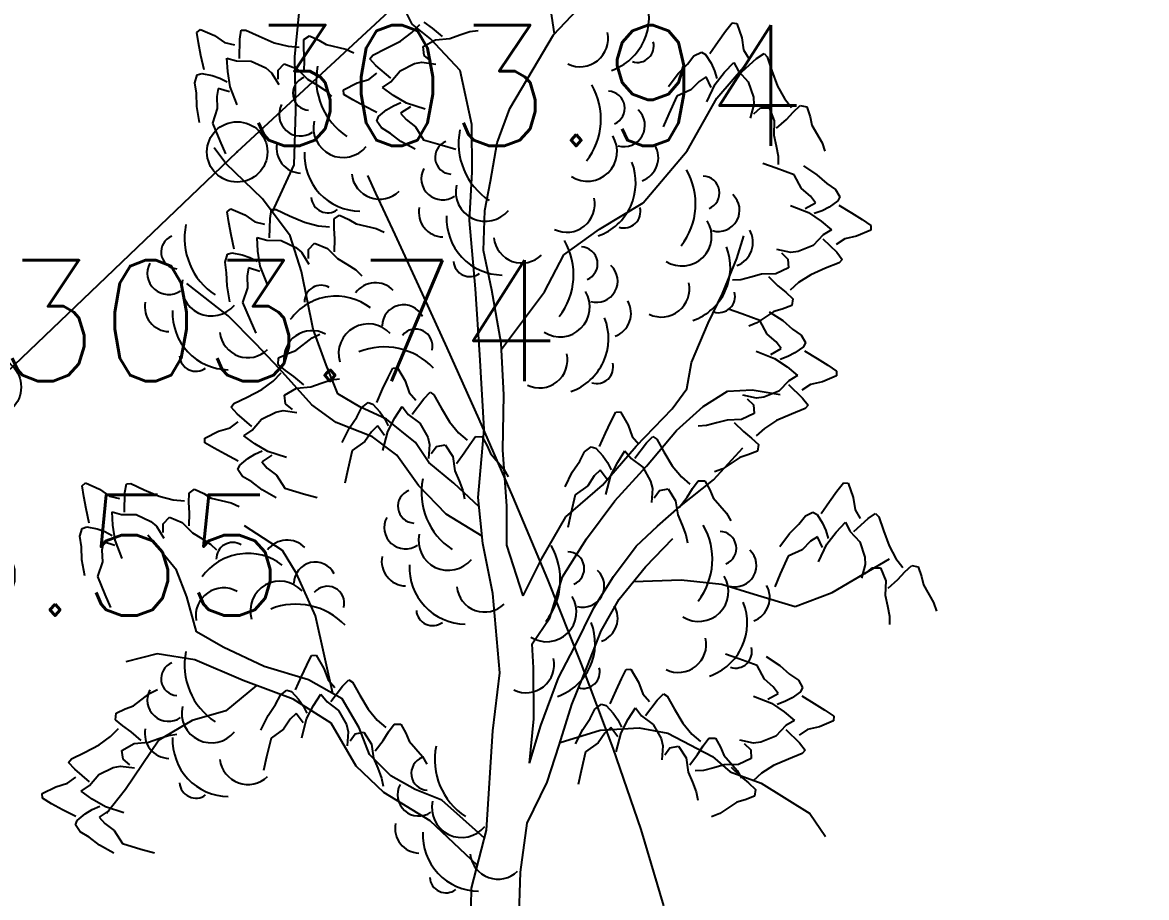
# Model space of a CAD drawing. Header units: millimetres. Extents: x 524954 to 526204, y 9523489 to 9524010.
# Drawn here: x 525979.59 to 525988.9, y 9523819.18 to 9523826.42 of the extents above; entities that cross this region are included whole.
import ezdxf

# ---------------------------------------------------------------- set-up
doc = ezdxf.new("R2010")
doc.units = ezdxf.units.MM
doc.header["$PDMODE"] = 32
doc.header["$PDSIZE"] = 0.5
doc.linetypes.add('ACAD_ISO12W100', pattern=[21, 12, -3, 0, -3, 0, -3])
for name, color, linetype in [('Arbre', 34, 'ACAD_ISO12W100'), ('CN_02_00', 4, 'Continuous'), ('TopoAlt', 3, 'Continuous'), ('TOPOJIS', 7, 'Continuous')]:
    doc.layers.add(name, color=color, linetype=linetype)
doc.layers.add('Trottoir', color=7, linetype='Continuous', true_color=0xff6666)
doc.styles.add('Simplex 1.0', font='Simplex.shx', dxfattribs={"width": 0.99, "height": 1})

# ---------------------------------------------------------------- blocks, each defined once
blk = doc.blocks.new('TCPOINT M')
at = {"color": 0}
blk.add_point((0, 0), dxfattribs=at)
at = {"layer": 'TopoAlt', "style": 'Simplex 1.0', "width": 0.99}
blk.add_attdef('ALT', (0.15, 0.15), '', height=1, dxfattribs=at)
blk = doc.blocks.new('v088')
at = {"linetype": 'Continuous'}
for p, q in [((0.3448, 10.1217), (0.2693, 10.6145)), ((-1.8059, 9.9306), (-1.7492, 10.4915)), ((-0.8352, 10.1996), (-0.9911, 10.5198)), ((0.3358, 10.1122), (0.6339, 10.4293)), ((-0.6834, 10.0784), (-0.8352, 10.1996)), ((-0.4354, 9.8162), (-0.6834, 10.0784)), ((0.1676, 9.8288), (0.3358, 10.1122)), ((-1.7966, 9.483), (-1.8059, 9.9306)), ((1.6901, 9.587), (1.945, 9.8846)), ((-0.339, 9.3704), (-0.4354, 9.8162)), ((-0.0246, 9.5014), (0.1676, 9.8288)), ((-0.1306, 9.2193), (-0.0246, 9.5014)), ((1.4442, 9.1527), (1.6901, 9.587)), ((-1.8121, 9.0349), (-1.7966, 9.483)), ((-0.337, 8.9787), (-0.339, 9.3704)), ((-0.1861, 8.901), (-0.1306, 9.2193)), ((-2.3783, 9.048), (-2.4742, 9.1766)), ((1.08, 8.7222), (1.4442, 9.1527)), ((-2.0737, 8.7558), (-2.3783, 9.048)), ((-1.992, 8.6473), (-1.8121, 9.0349)), ((-0.3597, 8.574), (-0.337, 8.9787)), ((-0.2308, 8.6575), (-0.1861, 8.901)), ((-1.8434, 8.4497), (-2.0737, 8.7558)), ((0.7177, 8.5032), (1.08, 8.7222)), ((-0.3105, 8.0091), (-0.3597, 8.574)), ((-0.2426, 8.3277), (-0.2308, 8.6575)), ((0.4236, 8.2918), (0.7177, 8.5032)), ((-1.7501, 8.1531), (-1.8434, 8.4497)), ((1.8546, 8.2596), (1.9129, 8.4473)), ((-0.1735, 7.9995), (-0.2426, 8.3277)), ((0.2621, 7.9837), (0.4236, 8.2918)), ((1.7363, 7.971), (1.8546, 8.2596)), ((-1.6531, 7.6763), (-1.7501, 8.1531)), ((-2.3581, 7.786), (-2.6995, 8.0525)), ((-0.2742, 7.4626), (-0.3105, 8.0091)), ((-0.0959, 7.5596), (-0.1735, 7.9995)), ((-0.0934, 7.5087), (0.2621, 7.9837)), ((1.617, 7.726), (1.7363, 7.971)), ((-2.1294, 7.5544), (-2.3581, 7.786)), ((-1.5474, 7.38), (-1.6531, 7.6763)), ((1.4808, 7.3998), (1.617, 7.726)), ((-1.9323, 7.3471), (-2.1294, 7.5544)), ((-0.0745, 7.1309), (-0.0959, 7.5596)), ((-0.2365, 6.8477), (-0.2742, 7.4626)), ((-1.4491, 7.1395), (-1.5474, 7.38)), ((1.4418, 7.1813), (1.4808, 7.3998)), ((-1.6648, 7.048), (-1.9323, 7.3471)), ((1.3209, 7.0171), (1.4418, 7.1813)), ((1.778, 7.1634), (1.983, 7.1739)), ((1.983, 7.1739), (2.2139, 7.1352)), ((-1.2665, 7.0314), (-1.4491, 7.1395)), ((-0.0837, 6.6768), (-0.0745, 7.1309)), ((1.5755, 7.0348), (1.778, 7.1634)), ((-1.4628, 6.9029), (-1.6648, 7.048)), ((-1.0467, 6.9303), (-1.2665, 7.0314)), ((1.0227, 6.7061), (1.3209, 7.0171)), ((1.3557, 6.8374), (1.5755, 7.0348)), ((-1.1618, 6.7848), (-1.4628, 6.9029)), ((-0.8063, 6.7363), (-1.0467, 6.9303)), ((-0.2869, 6.2807), (-0.2365, 6.8477)), ((1.107, 6.54), (1.3557, 6.8374)), ((-0.9597, 6.6336), (-1.1618, 6.7848)), ((-0.6972, 6.5707), (-0.8063, 6.7363)), ((0.7433, 6.3831), (1.0227, 6.7061)), ((-0.7803, 6.3824), (-0.9597, 6.6336)), ((-0.0491, 6.2111), (-0.0837, 6.6768)), ((1.6628, 6.4272), (1.906, 6.6935)), ((-0.4884, 6.4009), (-0.6972, 6.5707)), ((0.8455, 6.2546), (1.107, 6.54)), ((1.3814, 6.2037), (1.6628, 6.4272)), ((-0.5514, 6.1446), (-0.7803, 6.3824)), ((-0.2789, 6.2036), (-0.4884, 6.4009)), ((0.4379, 6.1217), (0.7433, 6.3831)), ((-0.2479, 5.9022), (-0.2869, 6.2807)), ((0.6096, 5.9388), (0.8455, 6.2546)), ((-0.0486, 5.8877), (-0.0491, 6.2111)), ((1.1982, 6.0444), (1.3814, 6.2037)), ((-0.2539, 5.9607), (-0.5514, 6.1446)), ((0.2399, 5.7756), (0.4379, 6.1217)), ((-2.7868, 5.6812), (-3.0229, 5.9686)), ((-1.9071, 5.8427), (-2.2223, 6.0475)), ((1.0213, 5.879), (1.1982, 6.0444)), ((-0.1646, 5.4873), (-0.2479, 5.9022)), ((0.0846, 5.4676), (-0.0486, 5.8877)), ((0.4109, 5.6237), (0.6096, 5.9388)), ((0.8338, 5.6263), (1.0213, 5.879)), ((1.0995, 5.7065), (1.3247, 5.9413)), ((-1.7911, 5.6523), (-1.9071, 5.8427)), ((0.0846, 5.4676), (0.2399, 5.7756)), ((2.6462, 5.4963), (3.1193, 5.7735)), ((-2.7013, 5.4591), (-2.7868, 5.6812)), ((0.8812, 5.4407), (1.0995, 5.7065)), ((-1.6346, 5.3011), (-1.7911, 5.6523)), ((0.3061, 5.2857), (0.4109, 5.6237)), ((0.6713, 5.3679), (0.8338, 5.6263)), ((1.0006, 5.5861), (1.394, 5.6007)), ((1.394, 5.6007), (1.7306, 5.5642)), ((1.7306, 5.5642), (1.9997, 5.4827)), ((2.3377, 5.3779), (2.6462, 5.4963)), ((-2.6206, 5.1685), (-2.7013, 5.4591)), ((-0.1073, 4.8293), (-0.1646, 5.4873)), ((0.7312, 5.1764), (0.8812, 5.4407)), ((1.9997, 5.4827), (2.3377, 5.3779)), ((0.5102, 5.0412), (0.6713, 5.3679)), ((-1.5592, 4.9668), (-1.6346, 5.3011)), ((0.1613, 5.0712), (0.3061, 5.2857)), ((-2.4003, 5.0425), (-2.6206, 5.1685)), ((0.6191, 4.888), (0.7312, 5.1764)), ((-2.0611, 4.8817), (-2.4003, 5.0425)), ((0.1717, 4.8724), (0.1613, 5.0712)), ((0.3786, 4.7897), (0.5102, 5.0412)), ((-2.9464, 4.9876), (-3.2062, 4.92)), ((-2.6344, 4.9381), (-2.9464, 4.9876)), ((-2.2328, 4.7662), (-2.6344, 4.9381)), ((-1.4917, 4.6586), (-1.5592, 4.9668)), ((-1.6919, 4.7713), (-2.0611, 4.8817)), ((0.1743, 4.4496), (0.1717, 4.8724)), ((0.489, 4.5681), (0.6191, 4.888)), ((-1.8192, 4.6131), (-2.2328, 4.7662)), ((-1.415, 4.6154), (-1.6919, 4.7713)), ((-0.1657, 4.3492), (-0.1073, 4.8293)), ((0.2314, 4.3948), (0.3786, 4.7897)), ((-2.1227, 4.7254), (-2.3768, 4.5144)), ((-1.5041, 4.4145), (-1.8192, 4.6131)), ((-1.2732, 4.3758), (-1.415, 4.6154)), ((0.3841, 4.2301), (0.489, 4.5681)), ((-2.3768, 4.5144), (-2.655, 4.434)), ((-2.655, 4.434), (-2.9315, 4.2727)), ((-1.2976, 4.0581), (-1.5041, 4.4145)), ((0.1384, 4.0819), (0.1743, 4.4496)), ((0.1384, 4.0819), (0.2314, 4.3948)), ((-1.1877, 4.1537), (-1.2732, 4.3758)), ((-0.2169, 3.5272), (-0.1657, 4.3492)), ((0.3911, 4.2526), (0.7235, 4.3553)), ((0.7235, 4.3553), (1.0465, 4.3745)), ((1.0465, 4.3745), (1.2838, 4.3297)), ((1.2838, 4.3297), (1.6547, 4.1385)), ((-2.9315, 4.2727), (-3.209, 3.8627)), ((0.2848, 3.9233), (0.3841, 4.2301)), ((-1.0099, 3.9771), (-1.1877, 4.1537)), ((1.6547, 4.1385), (1.8004, 4.0109)), ((-1.0692, 3.839), (-1.2976, 4.0581)), ((1.8004, 4.0109), (2.0573, 3.9168)), ((-0.8085, 3.8631), (-1.0099, 3.9771)), ((0.1177, 3.584), (0.2848, 3.9233)), ((2.0573, 3.9168), (2.4606, 3.664)), ((-3.209, 3.8627), (-3.3666, 3.6666)), ((-0.6849, 3.6045), (-1.0692, 3.839)), ((-0.589, 3.7744), (-0.8085, 3.8631)), ((-0.2343, 3.4611), (-0.589, 3.7744)), ((2.4606, 3.664), (2.589, 3.4739)), ((-0.2941, 3.234), (-0.6849, 3.6045)), ((0.064, 3.1786), (0.1177, 3.584)), ((-0.3436, 3.0457), (-0.2169, 3.5272)), ((0.0445, 2.6247), (0.064, 3.1786)), ((-0.3518, 2.5418), (-0.3436, 3.0457))]:
    blk.add_line(p, q, dxfattribs=at)
at = {"color": 3, "linetype": 'Continuous'}
for p, q in [((-2.6162, 10.1323), (-2.587, 10.1577)), ((-2.587, 10.1577), (-2.4712, 10.1066)), ((-2.2608, 10.0773), (-2.2494, 10.1511)), ((-2.2494, 10.1511), (-2.2113, 10.1522)), ((-2.2113, 10.1522), (-2.101, 10.101)), ((-0.8359, 10.1311), (-0.7709, 10.1978)), ((-0.6662, 10.1688), (-0.7348, 10.218)), ((-0.5833, 10.0982), (-0.6662, 10.1688)), ((-0.3559, 10.1397), (-0.2873, 10.1487)), ((1.7617, 10.1424), (1.8156, 10.2117)), ((1.8156, 10.2117), (1.8541, 10.2078)), ((1.8541, 10.2078), (1.8964, 10.0886)), ((-2.6028, 10.0456), (-2.6162, 10.1323)), ((-2.4712, 10.1066), (-2.3879, 10.0492)), ((-2.2643, 9.9167), (-2.2608, 10.0773)), ((-2.101, 10.101), (-1.977, 10.0475)), ((-1.7305, 9.9947), (-1.7301, 10.0737)), ((-1.7301, 10.0737), (-1.6848, 10.1049)), ((-1.6848, 10.1049), (-1.6075, 10.069)), ((-1.6075, 10.069), (-1.5466, 10.0327)), ((-1.0512, 9.9981), (-0.9313, 10.0604)), ((-0.9313, 10.0604), (-0.8359, 10.1311)), ((-0.7431, 10.0152), (-0.6418, 10.0712)), ((-0.6418, 10.0712), (-0.5231, 10.0829)), ((-0.5231, 10.0829), (-0.4378, 10.1134)), ((-0.4378, 10.1134), (-0.3559, 10.1397)), ((1.631, 9.9578), (1.7002, 10.0578)), ((1.7002, 10.0578), (1.7617, 10.1424)), ((1.8964, 10.0886), (1.9118, 9.9886)), ((-2.5835, 9.9428), (-2.6028, 10.0456)), ((-2.3879, 10.0492), (-2.3057, 10.0298)), ((-1.977, 10.0475), (-1.8618, 10.0181)), ((-1.8618, 10.0181), (-1.7691, 10.0099)), ((-1.7254, 9.9105), (-1.7305, 9.9947)), ((-1.5466, 10.0327), (-1.3822, 9.9939)), ((-1.3822, 9.9939), (-1.316, 9.9632)), ((-1.1606, 9.945), (-1.0512, 9.9981)), ((-0.7336, 9.9427), (-0.7431, 10.0152)), ((1.5002, 9.9386), (1.5617, 9.9693)), ((1.5617, 9.9693), (1.5963, 9.9501)), ((1.9118, 9.9886), (1.9541, 9.9155)), ((-2.5582, 9.8238), (-2.5835, 9.9428)), ((-2.3678, 9.9191), (-2.2883, 9.8969)), ((-2.3619, 9.8077), (-2.3678, 9.9191)), ((-2.2883, 9.8969), (-2.1685, 9.895)), ((-2.1685, 9.895), (-2.0471, 9.8386)), ((-1.9432, 9.8199), (-1.893, 9.873)), ((-1.893, 9.873), (-1.7856, 9.8299)), ((-1.7277, 9.8016), (-1.7254, 9.9105)), ((-1.1838, 9.9148), (-1.1606, 9.945)), ((-1.1339, 9.8592), (-1.1838, 9.9148)), ((-0.9342, 9.8156), (-0.8138, 9.874)), ((-0.8138, 9.874), (-0.7533, 9.8858)), ((-0.7533, 9.8858), (-0.6387, 9.8698)), ((-0.677, 9.8958), (-0.7336, 9.9427)), ((1.3694, 9.7924), (1.4463, 9.8693)), ((1.4463, 9.8693), (1.5002, 9.9386)), ((1.5963, 9.9501), (1.6425, 9.877)), ((1.6425, 9.877), (1.6694, 9.8155)), ((1.7541, 9.8039), (1.831, 9.8847)), ((1.831, 9.8847), (1.8695, 9.8116)), ((1.9002, 9.8078), (2.0195, 9.9155)), ((2.0195, 9.9155), (2.081, 9.9578)), ((2.081, 9.9578), (2.1079, 9.9309)), ((2.1079, 9.9309), (2.1464, 9.8155)), ((-2.634, 9.7155), (-2.6142, 9.7814)), ((-2.6142, 9.7814), (-2.5764, 9.7933)), ((-2.5764, 9.7933), (-2.4916, 9.7768)), ((-2.4916, 9.7768), (-2.4283, 9.7541)), ((-2.3419, 9.6831), (-2.3619, 9.8077)), ((-2.0471, 9.8386), (-1.9997, 9.7992)), ((-1.9997, 9.7992), (-1.9397, 9.7002)), ((-1.9438, 9.7464), (-1.9432, 9.8199)), ((-1.7856, 9.8299), (-1.7015, 9.7452)), ((-1.1923, 9.7429), (-1.1254, 9.7944)), ((-1.0116, 9.755), (-1.1339, 9.8592)), ((-1.0114, 9.724), (-0.9342, 9.8156)), ((1.2886, 9.6847), (1.3694, 9.7924)), ((1.6694, 9.8155), (1.6887, 9.7501)), ((1.6771, 9.7039), (1.7541, 9.8039)), ((1.8695, 9.8116), (1.9502, 9.7232)), ((2.1464, 9.8155), (2.1926, 9.6885)), ((-2.6206, 9.6288), (-2.634, 9.7155)), ((-2.4283, 9.7541), (-2.3676, 9.7232)), ((-2.2831, 9.5325), (-2.3419, 9.6831)), ((-1.7015, 9.7452), (-1.624, 9.6985)), ((-1.624, 9.6985), (-1.5519, 9.6516)), ((-1.4022, 9.6572), (-1.2895, 9.7147)), ((-1.2895, 9.7147), (-1.1923, 9.7429)), ((-1.0789, 9.6763), (-1.0114, 9.724)), ((1.5425, 9.727), (1.4733, 9.6578)), ((1.6002, 9.7655), (1.5425, 9.727)), ((1.6425, 9.677), (1.6002, 9.7655)), ((1.6079, 9.5578), (1.6771, 9.7039)), ((1.9502, 9.7232), (1.9925, 9.5962)), ((2.1926, 9.6885), (2.2503, 9.5847)), ((-2.6175, 9.52), (-2.6206, 9.6288)), ((-2.4395, 9.6694), (-2.4511, 9.6011)), ((-2.4511, 9.6011), (-2.4483, 9.5032)), ((-2.3461, 9.6395), (-2.4395, 9.6694)), ((-1.5519, 9.6516), (-1.5015, 9.6041)), ((-1.401, 9.6186), (-1.4022, 9.6572)), ((-1.3254, 9.5742), (-1.401, 9.6186)), ((-0.9888, 9.6106), (-1.0789, 9.6763)), ((-0.8796, 9.5473), (-0.9888, 9.6106)), ((1.3579, 9.6039), (1.2925, 9.4577)), ((1.4733, 9.6578), (1.3579, 9.6039)), ((1.9925, 9.5962), (1.9964, 9.5347)), ((-2.5946, 9.3874), (-2.6175, 9.52)), ((-2.4483, 9.5032), (-2.4883, 9.3823)), ((-1.2335, 9.5242), (-1.3254, 9.5742)), ((-1.1253, 9.4685), (-1.2335, 9.5242)), ((-1.0467, 9.4905), (-0.9892, 9.5252)), ((-0.9892, 9.5252), (-0.9269, 9.5527)), ((-0.8484, 9.5165), (-0.9306, 9.463)), ((-0.7257, 9.4976), (-0.8796, 9.5473)), ((1.9964, 9.5347), (1.9656, 9.4231)), ((1.9964, 9.4577), (2.0502, 9.5077)), ((2.0502, 9.5077), (2.1233, 9.5077)), ((2.1233, 9.5077), (2.1656, 9.4)), ((2.2503, 9.5847), (2.308, 9.5116)), ((2.3233, 9.4731), (2.381, 9.527)), ((2.381, 9.527), (2.4349, 9.5154)), ((2.4349, 9.5154), (2.4618, 9.4347)), ((-1.1278, 9.3984), (-1.1132, 9.4352)), ((-1.1132, 9.4352), (-1.0467, 9.4905)), ((-0.9306, 9.463), (-0.885, 9.4108)), ((-0.885, 9.4108), (-0.8073, 9.3511)), ((1.2925, 9.4577), (1.2463, 9.35)), ((2.1849, 9.3385), (2.2657, 9.4116)), ((2.2657, 9.4116), (2.3233, 9.4731)), ((2.4618, 9.4347), (2.4772, 9.3654)), ((-2.4883, 9.3823), (-2.4269, 9.2344)), ((-1.0892, 9.3413), (-1.1278, 9.3984)), ((-1.0136, 9.2969), (-1.0892, 9.3413)), ((-0.8073, 9.3511), (-0.7389, 9.2437)), ((2.1656, 9.4), (2.1618, 9.2808)), ((2.4772, 9.3654), (2.5618, 9.2193)), ((-2.4269, 9.2344), (-2.3802, 9.1269)), ((-0.9273, 9.2307), (-1.0136, 9.2969)), ((-0.81, 9.1646), (-0.9273, 9.2307)), ((-0.7389, 9.2437), (-0.5855, 9.1979)), ((2.1618, 9.2808), (2.181, 9.1923)), ((2.5618, 9.2193), (2.5849, 9.15)), ((-0.5855, 9.1979), (-0.4727, 9.1661)), ((2.181, 9.1923), (2.1964, 9.1077)), ((2.1801, 9.009), (2.0697, 9.0483)), ((2.1964, 9.1077), (2.1964, 9.0385)), ((2.3301, 8.953), (2.1801, 9.009)), ((2.3912, 8.8412), (2.3301, 8.953)), ((2.4064, 9.0272), (2.519, 8.9533)), ((2.519, 8.9533), (2.6006, 8.8814)), ((2.6006, 8.8814), (2.6731, 8.832)), ((2.4646, 8.7765), (2.3912, 8.8412)), ((2.5067, 8.7213), (2.4646, 8.7765)), ((2.6731, 8.832), (2.7077, 8.7725)), ((2.7077, 8.7725), (2.6907, 8.7368)), ((-2.3661, 8.6466), (-2.3369, 8.6719)), ((-2.3369, 8.6719), (-2.2212, 8.6209)), ((-2.0108, 8.5916), (-1.9993, 8.6654)), ((-1.9993, 8.6654), (-1.9613, 8.6665)), ((-1.9613, 8.6665), (-1.8509, 8.6153)), ((2.2998, 8.7005), (2.4501, 8.6406)), ((2.421, 8.6735), (2.5067, 8.7213)), ((2.6207, 8.6861), (2.5609, 8.6554)), ((2.6907, 8.7368), (2.6207, 8.6861)), ((2.7005, 8.7027), (2.8047, 8.6399)), ((-2.3527, 8.5599), (-2.3661, 8.6466)), ((-2.2212, 8.6209), (-2.1379, 8.5634)), ((-2.0143, 8.4309), (-2.0108, 8.5916)), ((-1.8509, 8.6153), (-1.7269, 8.5617)), ((-1.4805, 8.509), (-1.4801, 8.5879)), ((-1.4801, 8.5879), (-1.4347, 8.6192)), ((-1.4347, 8.6192), (-1.3575, 8.5833)), ((-1.3575, 8.5833), (-1.2966, 8.547)), ((2.4501, 8.6406), (2.5548, 8.5702)), ((2.5609, 8.6554), (2.4969, 8.632)), ((2.5548, 8.5702), (2.6402, 8.4985)), ((2.8047, 8.6399), (2.8931, 8.5838)), ((2.8931, 8.5838), (2.9656, 8.5345)), ((-2.3334, 8.4571), (-2.3527, 8.5599)), ((-2.1379, 8.5634), (-2.0557, 8.544)), ((-1.7269, 8.5617), (-1.6118, 8.5324)), ((-1.6118, 8.5324), (-1.519, 8.5242)), ((-1.4754, 8.4248), (-1.4805, 8.509)), ((-1.2966, 8.547), (-1.1322, 8.5082)), ((-1.1322, 8.5082), (-1.066, 8.4775)), ((2.6402, 8.4985), (2.5697, 8.4555)), ((2.9641, 8.4958), (2.8478, 8.4461)), ((2.9656, 8.5345), (2.9641, 8.4958)), ((-2.3082, 8.3381), (-2.3334, 8.4571)), ((-2.1178, 8.4334), (-2.0382, 8.4112)), ((-2.1118, 8.322), (-2.1178, 8.4334)), ((-2.0382, 8.4112), (-1.9184, 8.4092)), ((-1.9184, 8.4092), (-1.7971, 8.3529)), ((-1.6931, 8.3341), (-1.643, 8.3873)), ((-1.643, 8.3873), (-1.5356, 8.3441)), ((-1.4776, 8.3159), (-1.4754, 8.4248)), ((2.5697, 8.4555), (2.4865, 8.3693)), ((2.5678, 8.4245), (2.6828, 8.3123)), ((2.749, 8.4244), (2.6787, 8.3776)), ((2.8478, 8.4461), (2.749, 8.4244)), ((-2.384, 8.2298), (-2.3641, 8.2956)), ((-2.3641, 8.2956), (-2.3264, 8.3076)), ((-2.3264, 8.3076), (-2.2415, 8.291)), ((-2.2415, 8.291), (-2.1783, 8.2684)), ((-2.0919, 8.1974), (-2.1118, 8.322)), ((-1.7971, 8.3529), (-1.7497, 8.3134)), ((-1.7497, 8.3134), (-1.6897, 8.2145)), ((-1.6937, 8.2606), (-1.6931, 8.3341)), ((-1.5356, 8.3441), (-1.4515, 8.2595)), ((2.3013, 8.3113), (2.188, 8.335)), ((2.2245, 8.3065), (2.2778, 8.2559)), ((2.3625, 8.3191), (2.3013, 8.3113)), ((2.4865, 8.3693), (2.3625, 8.3191)), ((2.6828, 8.3123), (2.7289, 8.2536)), ((-2.3706, 8.1431), (-2.384, 8.2298)), ((-2.1783, 8.2684), (-2.1175, 8.2375)), ((-2.0331, 8.0467), (-2.0919, 8.1974)), ((-1.4515, 8.2595), (-1.374, 8.2128)), ((-1.374, 8.2128), (-1.3019, 8.1659)), ((2.2778, 8.2559), (2.2824, 8.183)), ((2.7037, 8.225), (2.591, 8.1793)), ((2.7289, 8.2536), (2.7037, 8.225)), ((-2.3674, 8.0343), (-2.3706, 8.1431)), ((-2.1895, 8.1837), (-2.2011, 8.1153)), ((-2.2011, 8.1153), (-2.1982, 8.0174)), ((-2.0961, 8.1537), (-2.1895, 8.1837)), ((-1.3019, 8.1659), (-1.2515, 8.1184)), ((1.9713, 8.1055), (1.8878, 8.0848)), ((2.0584, 8.1303), (1.9713, 8.1055)), ((2.1776, 8.1339), (2.0584, 8.1303)), ((2.1174, 8.1109), (2.1954, 8.0349)), ((2.2824, 8.183), (2.1776, 8.1339)), ((2.4672, 8.1253), (2.3672, 8.0611)), ((2.591, 8.1793), (2.4672, 8.1253)), ((-2.3445, 7.9016), (-2.3674, 8.0343)), ((-2.1982, 8.0174), (-2.2383, 7.8966)), ((1.8878, 8.0848), (1.8187, 8.0804)), ((2.1954, 8.0349), (2.2605, 7.9811)), ((2.3672, 8.0611), (2.2979, 7.9989)), ((2.2605, 7.9811), (2.3179, 7.927)), ((2.3179, 7.927), (2.3098, 7.8725)), ((-2.2383, 7.8966), (-2.1768, 7.7487)), ((1.8965, 7.8022), (1.7861, 7.8414)), ((2.2308, 7.8405), (2.1627, 7.8208)), ((2.3098, 7.8725), (2.2308, 7.8405)), ((-2.1768, 7.7487), (-2.1302, 7.6412)), ((2.0465, 7.7461), (1.8965, 7.8022)), ((2.1627, 7.8208), (2.0222, 7.7271)), ((2.1075, 7.6343), (2.0465, 7.7461)), ((2.1227, 7.8203), (2.2353, 7.7465)), ((2.2353, 7.7465), (2.3169, 7.6746)), ((2.0222, 7.7271), (1.9545, 7.6997)), ((2.3169, 7.6746), (2.3894, 7.6252)), ((-1.7972, 7.4997), (-1.6632, 7.6026)), ((-1.6632, 7.6026), (-1.5976, 7.6345)), ((2.1809, 7.5696), (2.1075, 7.6343)), ((2.223, 7.5144), (2.1809, 7.5696)), ((2.3894, 7.6252), (2.424, 7.5657)), ((2.424, 7.5657), (2.407, 7.5299)), ((-1.9404, 7.4382), (-1.8638, 7.4754)), ((-1.8638, 7.4754), (-1.7972, 7.4997)), ((2.0162, 7.4937), (2.1664, 7.4338)), ((2.1373, 7.4666), (2.223, 7.5144)), ((2.2772, 7.4485), (2.2132, 7.4252)), ((2.337, 7.4793), (2.2772, 7.4485)), ((2.407, 7.5299), (2.337, 7.4793)), ((2.4169, 7.4959), (2.521, 7.4331)), ((-1.9448, 7.3833), (-1.9404, 7.4382)), ((-1.8839, 7.3331), (-1.9448, 7.3833)), ((-0.9936, 7.3527), (-0.9551, 7.3561)), ((-0.9551, 7.3561), (-0.8913, 7.2468)), ((2.1664, 7.4338), (2.2711, 7.3633)), ((2.2711, 7.3633), (2.3565, 7.2916)), ((2.521, 7.4331), (2.6094, 7.377)), ((2.6094, 7.377), (2.6819, 7.3276)), ((-1.985, 7.2461), (-1.9201, 7.3129)), ((-1.8154, 7.2839), (-1.8839, 7.3331)), ((-1.7325, 7.2133), (-1.8154, 7.2839)), ((-1.5051, 7.2548), (-1.4365, 7.2638)), ((-1.0783, 7.18), (-1.0336, 7.2746)), ((-1.0336, 7.2746), (-0.9936, 7.3527)), ((2.3565, 7.2916), (2.286, 7.2486)), ((2.6805, 7.289), (2.5641, 7.2392)), ((2.6819, 7.3276), (2.6805, 7.289)), ((-2.2004, 7.1132), (-2.0805, 7.1754)), ((-2.0805, 7.1754), (-1.985, 7.2461)), ((-1.8923, 7.1303), (-1.791, 7.1862)), ((-1.791, 7.1862), (-1.6722, 7.1979)), ((-1.6722, 7.1979), (-1.587, 7.2285)), ((-1.587, 7.2285), (-1.5051, 7.2548)), ((-1.1277, 7.0688), (-1.0783, 7.18)), ((-0.8913, 7.2468), (-0.8575, 7.1514)), ((2.286, 7.2486), (2.2028, 7.1624)), ((2.2841, 7.2177), (2.3991, 7.1055)), ((2.4653, 7.2176), (2.395, 7.1707)), ((2.5641, 7.2392), (2.4653, 7.2176)), ((-2.3098, 7.06), (-2.2004, 7.1132)), ((-1.8828, 7.0578), (-1.8923, 7.1303)), ((-0.8575, 7.1514), (-0.8023, 7.0875)), ((-0.8351, 6.9716), (-0.7381, 7.0997)), ((-0.7381, 7.0997), (-0.6855, 7.1528)), ((-0.6855, 7.1528), (-0.654, 7.1313)), ((-0.654, 7.1313), (-0.5947, 7.0251)), ((2.0176, 7.1045), (1.9044, 7.1282)), ((1.9408, 7.0996), (1.9941, 7.049)), ((2.0788, 7.1122), (2.0176, 7.1045)), ((2.2028, 7.1624), (2.0788, 7.1122)), ((2.3991, 7.1055), (2.4452, 7.0467)), ((-2.333, 7.0298), (-2.3098, 7.06)), ((-2.283, 6.9743), (-2.333, 7.0298)), ((-2.0833, 6.9307), (-1.963, 6.9891)), ((-1.963, 6.9891), (-1.9025, 7.0009)), ((-1.9025, 7.0009), (-1.7879, 6.9849)), ((-1.8262, 7.0109), (-1.8828, 7.0578)), ((-1.2925, 6.9474), (-1.2526, 7.0255)), ((-1.2526, 7.0255), (-1.1978, 7.0672)), ((-1.1978, 7.0672), (-1.1602, 7.0548)), ((-1.1602, 7.0548), (-1.1012, 6.9916)), ((-1.1012, 6.9916), (-1.0633, 6.9361)), ((-0.978, 6.9406), (-0.9175, 7.0343)), ((-0.9175, 7.0343), (-0.8661, 6.9697)), ((-0.5947, 7.0251), (-0.5257, 6.909)), ((0.8128, 6.9092), (0.8527, 6.9872)), ((0.8527, 6.9872), (0.8913, 6.9906)), ((0.8913, 6.9906), (0.9551, 6.8814)), ((1.9941, 7.049), (1.9988, 6.9761)), ((2.4201, 7.0181), (2.3073, 6.9725)), ((2.4452, 7.0467), (2.4201, 7.0181)), ((-2.3415, 6.858), (-2.2745, 6.9095)), ((-2.1607, 6.8701), (-2.283, 6.9743)), ((-2.1606, 6.8391), (-2.0833, 6.9307)), ((-1.3538, 6.8575), (-1.2925, 6.9474)), ((-1.0633, 6.9361), (-1.0322, 6.8755)), ((-1.0349, 6.828), (-0.978, 6.9406)), ((-0.8661, 6.9697), (-0.7702, 6.8978)), ((-0.7702, 6.8978), (-0.705, 6.781)), ((-0.5257, 6.909), (-0.4496, 6.8178)), ((0.7681, 6.8145), (0.8128, 6.9092)), ((1.6876, 6.8986), (1.6041, 6.8779)), ((1.7747, 6.9234), (1.6876, 6.8986)), ((1.8939, 6.9271), (1.7747, 6.9234)), ((1.8337, 6.904), (1.9118, 6.828)), ((1.9988, 6.9761), (1.8939, 6.9271)), ((2.1835, 6.9184), (2.0835, 6.8543)), ((2.3073, 6.9725), (2.1835, 6.9184)), ((-2.5514, 6.7723), (-2.4387, 6.8298)), ((-2.4387, 6.8298), (-2.3415, 6.858)), ((-2.228, 6.7914), (-2.1606, 6.8391)), ((-1.413, 6.7366), (-1.3538, 6.8575)), ((-1.1715, 6.8255), (-1.2266, 6.7446)), ((-1.122, 6.8741), (-1.1715, 6.8255)), ((-1.0639, 6.7951), (-1.122, 6.8741)), ((-1.0757, 6.6715), (-1.0349, 6.828)), ((-0.4496, 6.8178), (-0.3793, 6.7567)), ((0.7187, 6.7034), (0.7681, 6.8145)), ((0.9551, 6.8814), (0.9888, 6.786)), ((1.6041, 6.8779), (1.535, 6.8736)), ((1.9118, 6.828), (1.9768, 6.7743)), ((2.0835, 6.8543), (2.0142, 6.7921)), ((-2.5502, 6.7337), (-2.5514, 6.7723)), ((-2.4746, 6.6893), (-2.5502, 6.7337)), ((-2.1379, 6.7256), (-2.228, 6.7914)), ((-2.0288, 6.6624), (-2.1379, 6.7256)), ((-1.2266, 6.7446), (-1.3299, 6.6702)), ((-0.705, 6.781), (-0.6897, 6.7213)), ((-0.6897, 6.7213), (-0.6991, 6.6059)), ((-0.6753, 6.6457), (-0.6318, 6.7049)), ((-0.6318, 6.7049), (-0.56, 6.7185)), ((-0.56, 6.7185), (-0.4983, 6.6206)), ((-0.4022, 6.6506), (-0.357, 6.7218)), ((-0.357, 6.7218), (-0.3104, 6.7855)), ((-0.3104, 6.7855), (-0.2553, 6.7842)), ((-0.2553, 6.7842), (-0.2138, 6.7099)), ((-0.2138, 6.7099), (-0.1857, 6.6447)), ((0.9888, 6.786), (1.0441, 6.7221)), ((1.0112, 6.6062), (1.1083, 6.7343)), ((1.1083, 6.7343), (1.1609, 6.7873)), ((1.1609, 6.7873), (1.1923, 6.7659)), ((1.1923, 6.7659), (1.2517, 6.6597)), ((1.9768, 6.7743), (2.0342, 6.7201)), ((2.0342, 6.7201), (2.0261, 6.6656)), ((-2.3827, 6.6392), (-2.4746, 6.6893)), ((-2.2745, 6.5836), (-2.3827, 6.6392)), ((-2.1959, 6.6055), (-2.1384, 6.6402)), ((-2.1384, 6.6402), (-2.076, 6.6678)), ((-1.9976, 6.6315), (-2.0798, 6.5781)), ((-1.8748, 6.6127), (-2.0288, 6.6624)), ((-1.3299, 6.6702), (-1.3669, 6.5144)), ((-0.4983, 6.6206), (-0.4798, 6.5027)), ((-0.4679, 6.5637), (-0.4022, 6.6506)), ((-0.1857, 6.6447), (-0.0753, 6.5169)), ((0.5538, 6.582), (0.5938, 6.6601)), ((0.5938, 6.6601), (0.6485, 6.7018)), ((0.6485, 6.7018), (0.6861, 6.6893)), ((0.6861, 6.6893), (0.7451, 6.6262)), ((0.7451, 6.6262), (0.7831, 6.5707)), ((0.8684, 6.5752), (0.9289, 6.6689)), ((0.9289, 6.6689), (0.9803, 6.6043)), ((1.2517, 6.6597), (1.3207, 6.5436)), ((1.879, 6.6139), (1.7385, 6.5203)), ((1.9472, 6.6337), (1.879, 6.6139)), ((2.0261, 6.6656), (1.9472, 6.6337)), ((-2.2769, 6.5134), (-2.2624, 6.5503)), ((-2.2624, 6.5503), (-2.1959, 6.6055)), ((-2.0798, 6.5781), (-2.0342, 6.5259)), ((-2.0342, 6.5259), (-1.9565, 6.4662)), ((0.4926, 6.4921), (0.5538, 6.582)), ((0.7831, 6.5707), (0.8142, 6.5101)), ((0.8114, 6.4626), (0.8684, 6.5752)), ((0.9803, 6.6043), (1.0762, 6.5324)), ((1.0762, 6.5324), (1.1414, 6.4156)), ((1.3207, 6.5436), (1.3968, 6.4523)), ((1.7385, 6.5203), (1.6708, 6.4929)), ((-2.2384, 6.4564), (-2.2769, 6.5134)), ((-2.1628, 6.412), (-2.2384, 6.4564)), ((-1.9565, 6.4662), (-1.8881, 6.3588)), ((-1.3669, 6.5144), (-1.3922, 6.3999)), ((-0.4798, 6.5027), (-0.4444, 6.4194)), ((-0.0753, 6.5169), (-0.0397, 6.4532)), ((0.4333, 6.3712), (0.4926, 6.4921)), ((0.6749, 6.4601), (0.6198, 6.3792)), ((0.7244, 6.5087), (0.6749, 6.4601)), ((0.7824, 6.4297), (0.7244, 6.5087)), ((0.7707, 6.306), (0.8114, 6.4626)), ((1.3968, 6.4523), (1.4671, 6.3913)), ((-3.5682, 6.3771), (-3.539, 6.4025)), ((-3.5548, 6.2904), (-3.5682, 6.3771)), ((-3.539, 6.4025), (-3.4232, 6.3514)), ((-3.4232, 6.3514), (-3.3399, 6.2939)), ((-3.2129, 6.3221), (-3.2014, 6.3959)), ((-3.2014, 6.3959), (-3.1633, 6.397)), ((-3.1633, 6.397), (-3.053, 6.3458)), ((-3.053, 6.3458), (-2.929, 6.2922)), ((-2.6821, 6.3185), (-2.6368, 6.3497)), ((-2.6368, 6.3497), (-2.5596, 6.3138)), ((-2.0765, 6.3457), (-2.1628, 6.412)), ((-1.9592, 6.2797), (-2.0765, 6.3457)), ((-1.8881, 6.3588), (-1.7347, 6.313)), ((-0.4444, 6.4194), (-0.4135, 6.3391)), ((-0.4135, 6.3391), (-0.4006, 6.2711)), ((0.6198, 6.3792), (0.5164, 6.3047)), ((1.1414, 6.4156), (1.1567, 6.3559)), ((1.1567, 6.3559), (1.1472, 6.2405)), ((1.171, 6.2803), (1.2146, 6.3394)), ((1.2146, 6.3394), (1.2864, 6.3531)), ((1.2864, 6.3531), (1.3481, 6.2552)), ((1.4442, 6.2852), (1.4894, 6.3564)), ((1.4894, 6.3564), (1.536, 6.4201)), ((1.536, 6.4201), (1.5911, 6.4188)), ((1.5911, 6.4188), (1.6326, 6.3444)), ((1.6326, 6.3444), (1.6606, 6.2793)), ((2.6234, 6.2497), (2.6849, 6.3343)), ((2.6849, 6.3343), (2.7388, 6.4036)), ((2.7388, 6.4036), (2.7772, 6.3997)), ((2.7772, 6.3997), (2.8196, 6.2805)), ((-3.5355, 6.1876), (-3.5548, 6.2904)), ((-3.3399, 6.2939), (-3.2577, 6.2746)), ((-3.2164, 6.1615), (-3.2129, 6.3221)), ((-2.929, 6.2922), (-2.8139, 6.2629)), ((-2.8139, 6.2629), (-2.7211, 6.2547)), ((-2.6826, 6.2395), (-2.6821, 6.3185)), ((-2.6774, 6.1553), (-2.6826, 6.2395)), ((-2.5596, 6.3138), (-2.4986, 6.2775)), ((-2.4986, 6.2775), (-2.3343, 6.2387)), ((-2.3343, 6.2387), (-2.2681, 6.208)), ((-1.7347, 6.313), (-1.6219, 6.2812)), ((0.5164, 6.3047), (0.4795, 6.1489)), ((1.3481, 6.2552), (1.3665, 6.1373)), ((1.3784, 6.1983), (1.4442, 6.2852)), ((1.6606, 6.2793), (1.771, 6.1515)), ((2.5541, 6.1497), (2.6234, 6.2497)), ((2.8196, 6.2805), (2.8349, 6.1805)), ((-3.5103, 6.0686), (-3.5355, 6.1876)), ((-3.3198, 6.1639), (-3.2403, 6.1417)), ((-3.3139, 6.0525), (-3.3198, 6.1639)), ((-2.6797, 6.0464), (-2.6774, 6.1553)), ((0.4795, 6.1489), (0.4542, 6.0345)), ((1.771, 6.1515), (1.8066, 6.0878)), ((2.4234, 6.1305), (2.4849, 6.1612)), ((2.4849, 6.1612), (2.5195, 6.142)), ((2.8349, 6.1805), (2.8773, 6.1074)), ((2.9427, 6.1074), (3.0042, 6.1497)), ((3.0042, 6.1497), (3.0311, 6.1228)), ((-3.294, 5.9279), (-3.3139, 6.0525)), ((-3.2403, 6.1417), (-3.1205, 6.1398)), ((-3.1205, 6.1398), (-2.9991, 6.0834)), ((-2.9991, 6.0834), (-2.9517, 6.044)), ((-2.8958, 5.9912), (-2.8952, 6.0647)), ((-2.8952, 6.0647), (-2.845, 6.1178)), ((-2.845, 6.1178), (-2.7377, 6.0747)), ((-2.7377, 6.0747), (-2.6536, 5.99)), ((1.3665, 6.1373), (1.4019, 6.054)), ((1.4019, 6.054), (1.4328, 5.9737)), ((2.2926, 5.9843), (2.3695, 6.0612)), ((2.3695, 6.0612), (2.4234, 6.1305)), ((2.5195, 6.142), (2.5657, 6.0689)), ((2.5657, 6.0689), (2.5926, 6.0074)), ((2.6772, 5.9958), (2.7542, 6.0766)), ((2.7542, 6.0766), (2.7926, 6.0035)), ((2.8234, 5.9997), (2.9427, 6.1074)), ((3.0311, 6.1228), (3.0696, 6.0074)), ((-3.5861, 5.9603), (-3.5662, 6.0262)), ((-3.5727, 5.8736), (-3.5861, 5.9603)), ((-3.5662, 6.0262), (-3.5284, 6.0381)), ((-3.5284, 6.0381), (-3.4436, 6.0215)), ((-3.4436, 6.0215), (-3.3804, 5.9989)), ((-3.3804, 5.9989), (-3.3196, 5.968)), ((-2.9517, 6.044), (-2.8917, 5.945)), ((-2.6536, 5.99), (-2.576, 5.9433)), ((1.4328, 5.9737), (1.4458, 5.9057)), ((2.2118, 5.8766), (2.2926, 5.9843)), ((2.5926, 6.0074), (2.6118, 5.942)), ((2.6003, 5.8958), (2.6772, 5.9958)), ((2.7926, 6.0035), (2.8734, 5.9151)), ((3.0696, 6.0074), (3.1158, 5.8804)), ((-3.5695, 5.7648), (-3.5727, 5.8736)), ((-3.3915, 5.9142), (-3.4031, 5.8459)), ((-3.2981, 5.8843), (-3.3915, 5.9142)), ((-3.2352, 5.7773), (-3.294, 5.9279)), ((-2.576, 5.9433), (-2.5039, 5.8964)), ((-2.5039, 5.8964), (-2.4536, 5.8489)), ((2.4657, 5.9189), (2.3964, 5.8497)), ((2.5234, 5.9574), (2.4657, 5.9189)), ((2.5657, 5.8689), (2.5234, 5.9574)), ((2.5311, 5.7497), (2.6003, 5.8958)), ((2.8734, 5.9151), (2.9157, 5.7881)), ((3.1158, 5.8804), (3.1734, 5.7766)), ((-3.4031, 5.8459), (-3.4003, 5.748)), ((2.281, 5.7958), (2.2156, 5.6496)), ((2.3964, 5.8497), (2.281, 5.7958)), ((2.9157, 5.7881), (2.9196, 5.7266)), ((3.1734, 5.7766), (3.2311, 5.7035)), ((-3.5466, 5.6322), (-3.5695, 5.7648)), ((-3.4003, 5.748), (-3.4403, 5.6271)), ((2.9196, 5.7266), (2.8888, 5.615)), ((2.9196, 5.6496), (2.9734, 5.6996)), ((2.9734, 5.6996), (3.0465, 5.6996)), ((3.0465, 5.6996), (3.0888, 5.5919)), ((3.2465, 5.665), (3.3042, 5.7189)), ((3.3042, 5.7189), (3.3581, 5.7073)), ((3.3581, 5.7073), (3.385, 5.6266)), ((-3.4403, 5.6271), (-3.3789, 5.4792)), ((2.2156, 5.6496), (2.1695, 5.5419)), ((3.0888, 5.5919), (3.085, 5.4727)), ((3.1081, 5.5304), (3.1888, 5.6035)), ((3.1888, 5.6035), (3.2465, 5.665)), ((3.385, 5.6266), (3.4004, 5.5573)), ((3.4004, 5.5573), (3.485, 5.4112)), ((-3.3789, 5.4792), (-3.3323, 5.3717)), ((3.085, 5.4727), (3.1042, 5.3842)), ((3.485, 5.4112), (3.5081, 5.3419)), ((3.1042, 5.3842), (3.1196, 5.2996)), ((3.1196, 5.2996), (3.1196, 5.2304)), ((-1.7068, 4.8945), (-1.6668, 4.9726)), ((-1.6668, 4.9726), (-1.6283, 4.976)), ((-1.6283, 4.976), (-1.5645, 4.8667)), ((1.8724, 4.9461), (1.762, 4.9854)), ((2.0224, 4.89), (1.8724, 4.9461)), ((2.0987, 4.9642), (2.2113, 4.8904)), ((-1.7514, 4.7999), (-1.7068, 4.8945)), ((-1.5645, 4.8667), (-1.5307, 4.7714)), ((0.8993, 4.7791), (0.9393, 4.8572)), ((0.9393, 4.8572), (0.9778, 4.8606)), ((0.9778, 4.8606), (1.0416, 4.7513)), ((2.0834, 4.7783), (2.0224, 4.89)), ((2.2113, 4.8904), (2.2929, 4.8185)), ((-1.8008, 4.6887), (-1.7514, 4.7999)), ((-1.5307, 4.7714), (-1.4755, 4.7074)), ((-1.4112, 4.7196), (-1.3587, 4.7727)), ((-1.3587, 4.7727), (-1.3272, 4.7513)), ((-1.3272, 4.7513), (-1.2679, 4.6451)), ((0.8546, 4.6845), (0.8993, 4.7791)), ((1.0416, 4.7513), (1.0754, 4.656)), ((2.1569, 4.7135), (2.0834, 4.7783)), ((2.2929, 4.8185), (2.3654, 4.7691)), ((2.3654, 4.7691), (2.4, 4.7096)), ((-3.1435, 4.5571), (-3.0095, 4.66)), ((-3.0095, 4.66), (-2.9439, 4.6918)), ((-1.9257, 4.6454), (-1.871, 4.6871)), ((-1.871, 4.6871), (-1.8334, 4.6747)), ((-1.8334, 4.6747), (-1.7744, 4.6115)), ((-1.5083, 4.5916), (-1.4112, 4.7196)), ((0.8053, 4.5733), (0.8546, 4.6845)), ((1.0754, 4.656), (1.1306, 4.592)), ((1.1948, 4.6042), (1.2474, 4.6573)), ((1.2474, 4.6573), (1.2789, 4.6359)), ((2.1133, 4.6106), (2.1989, 4.6584)), ((2.1989, 4.6584), (2.1569, 4.7135)), ((2.383, 4.6739), (2.3129, 4.6232)), ((2.4, 4.7096), (2.383, 4.6739)), ((-2.0269, 4.4774), (-1.9657, 4.5674)), ((-1.9657, 4.5674), (-1.9257, 4.6454)), ((-1.7744, 4.6115), (-1.7365, 4.5561)), ((-1.6512, 4.5605), (-1.5907, 4.6542)), ((-1.5907, 4.6542), (-1.5392, 4.5896)), ((-1.5392, 4.5896), (-1.4434, 4.5178)), ((-1.2679, 4.6451), (-1.1988, 4.529)), ((0.6804, 4.53), (0.7351, 4.5718)), ((0.7351, 4.5718), (0.7727, 4.5593)), ((1.0978, 4.4762), (1.1948, 4.6042)), ((1.2789, 4.6359), (1.3382, 4.5297)), ((1.9921, 4.6376), (2.1424, 4.5777)), ((2.1424, 4.5777), (2.247, 4.5072)), ((2.2532, 4.5924), (2.1892, 4.5691)), ((2.3129, 4.6232), (2.2532, 4.5924)), ((2.3928, 4.6398), (2.497, 4.577)), ((2.497, 4.577), (2.5853, 4.5209)), ((-3.2911, 4.4407), (-3.2867, 4.4956)), ((-3.2867, 4.4956), (-3.2101, 4.5328)), ((-3.2101, 4.5328), (-3.1435, 4.5571)), ((-2.0862, 4.3565), (-2.0269, 4.4774)), ((-1.7952, 4.494), (-1.8447, 4.4455)), ((-1.7371, 4.415), (-1.7952, 4.494)), ((-1.7365, 4.5561), (-1.7054, 4.4954)), ((-1.7081, 4.4479), (-1.6512, 4.5605)), ((-1.4434, 4.5178), (-1.3781, 4.401)), ((-1.1988, 4.529), (-1.1228, 4.4377)), ((0.6404, 4.452), (0.6804, 4.53)), ((0.7727, 4.5593), (0.8317, 4.4961)), ((0.8317, 4.4961), (0.8696, 4.4407)), ((0.9549, 4.4451), (1.0154, 4.5388)), ((1.0154, 4.5388), (1.0668, 4.4742)), ((1.0668, 4.4742), (1.1627, 4.4024)), ((1.3382, 4.5297), (1.4072, 4.4136)), ((2.247, 4.5072), (2.3325, 4.4356)), ((2.5853, 4.5209), (2.6578, 4.4715)), ((2.6578, 4.4715), (2.6564, 4.4329)), ((-3.2303, 4.3905), (-3.2911, 4.4407)), ((-3.1617, 4.3413), (-3.2303, 4.3905)), ((-1.8447, 4.4455), (-1.8998, 4.3645)), ((-1.7488, 4.2914), (-1.7081, 4.4479)), ((-1.3781, 4.401), (-1.3629, 4.3412)), ((-1.1228, 4.4377), (-1.0524, 4.3767)), ((-1.0302, 4.3418), (-0.9835, 4.4054)), ((-0.9835, 4.4054), (-0.9285, 4.4041)), ((-0.9285, 4.4041), (-0.8869, 4.3298)), ((0.5791, 4.362), (0.6404, 4.452)), ((0.8109, 4.3786), (0.7614, 4.3301)), ((0.869, 4.2996), (0.8109, 4.3786)), ((0.8696, 4.4407), (0.9007, 4.38)), ((0.898, 4.3325), (0.9549, 4.4451)), ((1.1627, 4.4024), (1.228, 4.2856)), ((1.4072, 4.4136), (1.4833, 4.3223)), ((2.262, 4.3926), (2.1788, 4.3064)), ((2.3325, 4.4356), (2.262, 4.3926)), ((2.5401, 4.3831), (2.4412, 4.3615)), ((2.6564, 4.4329), (2.5401, 4.3831)), ((-3.4268, 4.2328), (-3.3314, 4.3035)), ((-3.3314, 4.3035), (-3.2664, 4.3702)), ((-3.0788, 4.2707), (-3.1617, 4.3413)), ((-3.0186, 4.2553), (-2.9333, 4.2859)), ((-2.9333, 4.2859), (-2.8514, 4.3121)), ((-2.8514, 4.3121), (-2.7828, 4.3211)), ((-2.0031, 4.2901), (-2.0401, 4.1343)), ((-1.8998, 4.3645), (-2.0031, 4.2901)), ((-1.3629, 4.3412), (-1.3723, 4.2259)), ((-1.3485, 4.2656), (-1.3049, 4.3248)), ((-1.3049, 4.3248), (-1.2331, 4.3384)), ((-1.2331, 4.3384), (-1.1715, 4.2405)), ((-1.0754, 4.2705), (-1.0302, 4.3418)), ((-0.8869, 4.3298), (-0.8589, 4.2646)), ((0.5199, 4.2411), (0.5791, 4.362)), ((0.7614, 4.3301), (0.7063, 4.2491)), ((0.8572, 4.176), (0.898, 4.3325)), ((1.228, 4.2856), (1.2432, 4.2258)), ((1.4833, 4.3223), (1.5536, 4.2613)), ((1.5759, 4.2264), (1.6226, 4.29)), ((1.6226, 4.29), (1.6776, 4.2887)), ((1.6776, 4.2887), (1.7191, 4.2144)), ((2.1788, 4.3064), (2.0548, 4.2561)), ((2.2601, 4.3616), (2.3751, 4.2494)), ((2.4412, 4.3615), (2.371, 4.3146)), ((-3.5467, 4.1705), (-3.4268, 4.2328)), ((-3.2386, 4.1877), (-3.1373, 4.2436)), ((-3.1373, 4.2436), (-3.0186, 4.2553)), ((-1.1715, 4.2405), (-1.153, 4.1227)), ((-1.1411, 4.1837), (-1.0754, 4.2705)), ((-0.8589, 4.2646), (-0.7485, 4.1368)), ((0.7063, 4.2491), (0.603, 4.1747)), ((1.2432, 4.2258), (1.2338, 4.1105)), ((1.2576, 4.1502), (1.3011, 4.2094)), ((1.3011, 4.2094), (1.373, 4.223)), ((1.373, 4.223), (1.4346, 4.1251)), ((1.5307, 4.1551), (1.5759, 4.2264)), ((1.7191, 4.2144), (1.7472, 4.1493)), ((1.9936, 4.2484), (1.8803, 4.2721)), ((1.9168, 4.2436), (1.9701, 4.193)), ((1.9701, 4.193), (1.9747, 4.12)), ((2.0548, 4.2561), (1.9936, 4.2484)), ((2.3751, 4.2494), (2.4212, 4.1906)), ((2.4212, 4.1906), (2.396, 4.1621)), ((-3.6793, 4.0872), (-3.6561, 4.1174)), ((-3.6561, 4.1174), (-3.5467, 4.1705)), ((-3.2291, 4.1152), (-3.2386, 4.1877)), ((-3.1725, 4.0683), (-3.2291, 4.1152)), ((-2.0401, 4.1343), (-2.0653, 4.0199)), ((-1.153, 4.1227), (-1.1176, 4.0393)), ((-0.7485, 4.1368), (-0.7129, 4.0731)), ((0.603, 4.1747), (0.566, 4.0189)), ((1.4346, 4.1251), (1.4531, 4.0073)), ((1.465, 4.0683), (1.5307, 4.1551)), ((1.7472, 4.1493), (1.8576, 4.0214)), ((1.9747, 4.12), (1.8699, 4.071)), ((2.2833, 4.1164), (2.1595, 4.0623)), ((2.396, 4.1621), (2.2833, 4.1164)), ((-3.6294, 4.0317), (-3.6793, 4.0872)), ((-3.5071, 3.9275), (-3.6294, 4.0317)), ((-3.4297, 3.988), (-3.3093, 4.0465)), ((-3.3093, 4.0465), (-3.2488, 4.0583)), ((-3.2488, 4.0583), (-3.1342, 4.0423)), ((-1.1176, 4.0393), (-1.0867, 3.9591)), ((0.566, 4.0189), (0.5407, 3.9045)), ((1.4531, 4.0073), (1.4885, 3.9239)), ((1.5801, 4.0219), (1.511, 4.0175)), ((1.6636, 4.0426), (1.5801, 4.0219)), ((1.7506, 4.0673), (1.6636, 4.0426)), ((1.8699, 4.071), (1.7506, 4.0673)), ((1.8097, 4.0479), (1.8877, 3.9719)), ((1.8576, 4.0214), (1.8932, 3.9577)), ((2.1595, 4.0623), (2.0595, 3.9982)), ((-3.785, 3.8871), (-3.6878, 3.9154)), ((-3.6878, 3.9154), (-3.6208, 3.9668)), ((-3.5069, 3.8964), (-3.4297, 3.988)), ((-1.0867, 3.9591), (-1.0738, 3.891)), ((1.4885, 3.9239), (1.5194, 3.8437)), ((1.8877, 3.9719), (1.9528, 3.9182)), ((1.9528, 3.9182), (2.0102, 3.864)), ((2.0595, 3.9982), (1.9902, 3.936)), ((-3.8977, 3.8297), (-3.785, 3.8871)), ((-3.8965, 3.791), (-3.8977, 3.8297)), ((-3.5743, 3.8488), (-3.5069, 3.8964)), ((-3.4842, 3.783), (-3.5743, 3.8488)), ((1.5194, 3.8437), (1.5323, 3.7756)), ((2.0102, 3.864), (2.002, 3.8096)), ((-3.8209, 3.7466), (-3.8965, 3.791)), ((-3.729, 3.6966), (-3.8209, 3.7466)), ((-3.4847, 3.6976), (-3.4223, 3.7252)), ((-3.3751, 3.7197), (-3.4842, 3.783)), ((1.855, 3.7579), (1.7144, 3.6642)), ((1.9231, 3.7776), (1.855, 3.7579)), ((2.002, 3.8096), (1.9231, 3.7776)), ((-3.6208, 3.641), (-3.729, 3.6966)), ((-3.6087, 3.6076), (-3.5422, 3.6629)), ((-3.5422, 3.6629), (-3.4847, 3.6976)), ((-3.3439, 3.6889), (-3.4261, 3.6355)), ((-3.4261, 3.6355), (-3.3805, 3.5833)), ((-3.2212, 3.6701), (-3.3751, 3.7197)), ((1.7144, 3.6642), (1.6468, 3.6368)), ((-3.6232, 3.5708), (-3.6087, 3.6076)), ((-3.5847, 3.5138), (-3.6232, 3.5708)), ((-3.3805, 3.5833), (-3.3028, 3.5236)), ((-3.5091, 3.4694), (-3.5847, 3.5138)), ((-3.4228, 3.4031), (-3.5091, 3.4694)), ((-3.3028, 3.5236), (-3.2344, 3.4162)), ((-3.3055, 3.337), (-3.4228, 3.4031)), ((-3.2344, 3.4162), (-3.081, 3.3703)), ((-3.081, 3.3703), (-2.9682, 3.3386))]:
    blk.add_line(p, q, dxfattribs=at)
for centre, major_axis, start_param, end_param in [((0.6623, 10.2582), (-0.3298, 0.3298), 2.69514, 4.302022), ((0.5573, 10.0804), (0.1641, 0.1641), 3.478918, 5.717341), ((1.0314, 10.0206), (0.0964, 0.0964), 3.62262, 5.745019), ((-1.0632, 9.7428), (0.3995, 0.3995), 2.158504, 3.344219), ((-1.6825, 9.6282), (-0.099, 0.099), -0.421529, 2.292047), ((0.1648, 9.4153), (0.3995, 0.3995), 4.836335, 6.022049), ((0.7881, 9.5054), (-0.099, 0.099), 2.746913, 5.46049), ((-1.7599, 9.4514), (-0.1246, 0.1246), 0.293965, 2.957824), ((0.9181, 9.3628), (0.1246, 0.1246), 3.651933, 6.315792), ((-1.4053, 9.3432), (0.1741, 0.1741), 2.133893, 4.816631), ((0.1148, 9.2139), (-0.3995, 0.3995), 0.587708, 1.773422), ((-0.5045, 9.0993), (0.099, 0.099), 1.149268, 3.862844), ((0.617, 9.1466), (-0.1741, 0.1741), 1.793126, 4.475865), ((-1.7527, 9.1724), (-0.1445, 0.1445), 0.590553, 2.325666), ((-1.2605, 9.1191), (0.3298, 0.3298), 2.307735, 3.914618), ((1.0008, 9.0963), (-0.1445, 0.1445), 2.713295, 4.448408), ((0.5518, 8.8878), (-0.3298, 0.3298), 2.69514, 4.302022), ((-1.1039, 8.9843), (0.1641, 0.1641), 2.463212, 4.701636), ((-0.5819, 8.9225), (0.1246, 0.1246), 1.864761, 4.52862), ((0.9486, 8.7133), (-0.3995, 0.3995), 3.265538, 4.451253), ((1.5719, 8.8034), (0.099, 0.099), 4.31771, 7.031286), ((-0.2273, 8.8143), (0.1741, 0.1741), 2.133893, 4.816631), ((-1.5338, 8.7756), (0.0964, 0.0964), 2.435534, 4.557933), ((0.4467, 8.71), (-0.1641, 0.1641), 1.908121, 4.146545), ((1.7019, 8.6608), (0.1246, 0.1246), 3.651933, 6.315792), ((-0.5746, 8.6435), (0.1445, 0.1445), 2.161349, 3.896462), ((0.9208, 8.6502), (0.0964, 0.0964), 3.62262, 5.745019), ((-0.0825, 8.5902), (0.3298, 0.3298), 2.307735, 3.914618), ((1.4008, 8.4446), (0.1741, 0.1741), 3.363922, 6.046661), ((-2.1547, 8.4302), (0.3995, 0.3995), 2.158504, 3.344219), ((1.7845, 8.3943), (-0.1445, 0.1445), 2.713295, 4.448408), ((-2.774, 8.3155), (-0.099, 0.099), -0.421529, 2.292047), ((0.0741, 8.4554), (0.1641, 0.1641), 2.463212, 4.701636), ((-0.0612, 8.1267), (-0.3995, 0.3995), 3.265538, 4.451253), ((0.5622, 8.2168), (0.099, 0.099), 4.31771, 7.031286), ((1.3355, 8.1858), (-0.3298, 0.3298), 2.69514, 4.302022), ((-2.8514, 8.1388), (-0.1246, 0.1246), 0.293965, 2.957824), ((-0.3558, 8.2467), (0.0964, 0.0964), 2.435534, 4.557933), ((0.6922, 8.0742), (-0.1246, 0.1246), 2.081137, 4.744996), ((-2.4968, 8.0306), (0.1741, 0.1741), 2.133893, 4.816631), ((-1.5891, 7.9031), (0.0964, 0.0964), 0.254619, 2.377018), ((-1.1385, 7.8551), (-0.1445, 0.1445), 4.692823, 6.427936), ((1.2305, 8.008), (0.1641, 0.1641), 3.478918, 5.717341), ((-1.4642, 7.4823), (0.3298, 0.3298), 0.12682, 1.733702), ((0.391, 7.858), (0.1741, 0.1741), 3.363922, 6.046661), ((1.7045, 7.9482), (-0.0964, 0.0964), 2.051824, 4.174223), ((-2.8441, 7.8598), (-0.1445, 0.1445), 0.590553, 2.325666), ((-2.352, 7.8064), (0.3298, 0.3298), 2.307735, 3.914618), ((-0.9057, 7.7012), (0.1246, 0.1246), 5.967031, 8.63089), ((0.7748, 7.8077), (-0.1445, 0.1445), 2.713295, 4.448408), ((-1.1975, 7.4726), (-0.1741, 0.1741), 4.665366, 7.348105), ((0.3258, 7.5992), (0.3298, 0.3298), 4.265936, 5.872819), ((-2.1954, 7.6717), (0.1641, 0.1641), 2.463212, 4.701636), ((-1.6643, 7.4312), (-0.1641, 0.1641), -1.288499, 0.949924), ((-0.8052, 7.5365), (-0.099, 0.099), 3.680741, 6.394318), ((-1.0661, 6.9632), (-0.3995, 0.3995), 4.689978, 5.875693), ((-2.6253, 7.463), (0.0964, 0.0964), 2.435534, 4.557933), ((0.2207, 7.4214), (0.1641, 0.1641), 3.478918, 5.717341), ((0.6948, 7.3616), (-0.0964, 0.0964), 2.051824, 4.174223), ((-0.1929, 6.3242), (-0.3995, 0.3995), 0.587708, 1.773422), ((-0.8122, 6.2095), (-0.099, 0.099), -0.421529, 2.292047), ((-0.8896, 6.0328), (0.1246, 0.1246), 1.864761, 4.52862), ((1.088, 5.7707), (-0.3995, 0.3995), 3.265538, 4.451253), ((-0.535, 5.9246), (0.1741, 0.1741), 2.133893, 4.816631), ((1.7113, 5.8608), (0.099, 0.099), 4.31771, 7.031286), ((-2.32, 5.773), (0.0964, 0.0964), 0.254619, 2.377018), ((-1.8693, 5.7251), (0.1445, 0.1445), 6.263619, 7.998733), ((-0.1718, 5.6024), (0.3995, 0.3995), 4.836335, 6.022049), ((-2.1951, 5.3523), (0.3298, 0.3298), 0.12682, 1.733702), ((-0.8824, 5.7538), (-0.1445, 0.1445), 0.590553, 2.325666), ((0.4516, 5.6925), (0.099, 0.099), 4.31771, 7.031286), ((1.8413, 5.7182), (-0.1246, 0.1246), 2.081137, 4.744996), ((-1.6366, 5.5711), (-0.1246, 0.1246), 4.396235, 7.060094), ((-0.3902, 5.7004), (0.3298, 0.3298), 2.307735, 3.914618), ((-1.9284, 5.3425), (0.1741, 0.1741), 6.236163, 8.918901), ((0.5816, 5.5499), (0.1246, 0.1246), 3.651933, 6.315792), ((1.5402, 5.502), (0.1741, 0.1741), 3.363922, 6.046661), ((-2.3952, 5.3012), (-0.1641, 0.1641), -1.288499, 0.949924), ((-1.536, 5.4064), (0.099, 0.099), 5.251538, 7.965114), ((-0.2336, 5.5657), (-0.1641, 0.1641), 0.892416, 3.130839), ((1.924, 5.4517), (-0.1445, 0.1445), 2.713295, 4.448408), ((-1.7969, 4.8332), (0.3995, 0.3995), 6.260774, 7.446489), ((0.2804, 5.3337), (0.1741, 0.1741), 3.363922, 6.046661), ((1.4749, 5.2432), (0.3298, 0.3298), 4.265936, 5.872819), ((-0.6635, 5.357), (0.0964, 0.0964), 2.435534, 4.557933), ((0.6642, 5.2834), (-0.1445, 0.1445), 2.713295, 4.448408), ((0.2152, 5.0749), (-0.3298, 0.3298), 2.69514, 4.302022), ((1.3699, 5.0654), (-0.1641, 0.1641), 1.908121, 4.146545), ((1.844, 5.0056), (-0.0964, 0.0964), 2.051824, 4.174223), ((-2.1547, 4.8961), (-0.3995, 0.3995), 0.587708, 1.773422), ((0.1101, 4.8971), (-0.1641, 0.1641), 1.908121, 4.146545), ((-2.774, 4.7815), (-0.099, 0.099), -0.421529, 2.292047), ((0.5842, 4.8373), (0.0964, 0.0964), 3.62262, 5.745019), ((-2.8514, 4.6047), (-0.1246, 0.1246), 0.293965, 2.957824), ((-2.4968, 4.4965), (0.1741, 0.1741), 2.133893, 4.816631), ((-2.8441, 4.3258), (-0.1445, 0.1445), 0.590553, 2.325666), ((-2.352, 4.2724), (0.3298, 0.3298), 2.307735, 3.914618), ((-0.0823, 4.1124), (0.3995, 0.3995), 2.158504, 3.344219), ((-2.1954, 4.1377), (0.1641, 0.1641), 2.463212, 4.701636), ((-0.7016, 3.9977), (0.099, 0.099), 1.149268, 3.862844), ((-2.6253, 3.929), (0.0964, 0.0964), 2.435534, 4.557933), ((-0.779, 3.821), (0.1246, 0.1246), 1.864761, 4.52862), ((-0.4244, 3.7128), (0.1741, 0.1741), 2.133893, 4.816631), ((-0.7718, 3.542), (-0.1445, 0.1445), 0.590553, 2.325666), ((-0.2796, 3.4886), (0.3298, 0.3298), 2.307735, 3.914618), ((-0.1231, 3.3539), (0.1641, 0.1641), 2.463212, 4.701636), ((-0.5529, 3.1452), (0.0964, 0.0964), 2.435534, 4.557933)]:
    blk.add_ellipse(centre, major_axis=major_axis, ratio=1, start_param=start_param, end_param=end_param, dxfattribs=at)

msp = doc.modelspace()

# ---------------------------------------------------------------- linework, layer by layer
at = {"layer": 'CN_02_00', "elevation": 304, "flags": 128}
msp.add_lwpolyline([(525984.9, 9523819.1104), (525984.7116, 9523819.741), (525984.4806, 9523820.4145), (525984.219, 9523821.111), (525983.9387, 9523821.8108), (525983.6517, 9523822.4939), (525983.37, 9523823.1404), (525983.1054, 9523823.7307), (525982.87, 9523824.2447), (525982.6731, 9523824.6684), (525982.5137, 9523825.0107), (525982.447, 9523825.1575)], dxfattribs=at)
at = {"layer": 'Trottoir', "flags": 128}
msp.add_lwpolyline([(525946.48, 9523802.409), (525949.133, 9523803.6844), (525950.9987, 9523804.5063), (525954.5766, 9523806.2882), (525957.242, 9523807.5023), (525959.8492, 9523809.1948), (525964.162, 9523811.9004), (525967.2245, 9523814.173), (525972.398, 9523817.5928), (525974.8335, 9523819.5732), (525977.0493, 9523821.4634), (525979.3258, 9523823.4051), (525979.3258, 9523823.4051), (525981.3658, 9523825.3518), (525983.7329, 9523827.5441), (525985.5474, 9523829.4189), (525989.7508, 9523834.1818), (525992.3743, 9523837.5457), (525995.7286, 9523842.0812), (525998.3836, 9523846.0099), (526006.9397, 9523861.0255), (526013.7832, 9523873.0958)], dxfattribs=at)

# ---------------------------------------------------------------- block references
at = {"layer": 'Arbre'}
msp.add_blockref('v088', (525983.6492, 9523816.209, 303.85), dxfattribs=at)
at = {"layer": 'TOPOJIS'}
ref = msp.add_blockref('TCPOINT M', (525981.3658, 9523825.3518, 303.94), dxfattribs=at)
ref.add_attrib('ALT', '303.94', (525981.4158, 9523825.4018, 303.94), dxfattribs={"layer": 'TopoAlt', "height": 1, "style": 'Simplex 1.0', "width": 0.99})
ref = msp.add_blockref('TCPOINT M', (525979.3258, 9523823.4051, 303.74), dxfattribs=at)
ref.add_attrib('ALT', '303.74', (525979.3758, 9523823.4551, 303.74), dxfattribs={"layer": 'TopoAlt', "height": 1, "style": 'Simplex 1.0', "width": 0.99})
ref = msp.add_blockref('TCPOINT M', (525977.0493, 9523821.4634, 303.55), dxfattribs=at)
ref.add_attrib('ALT', '303.55', (525977.0993, 9523821.5134, 303.55), dxfattribs={"layer": 'TopoAlt', "height": 1, "style": 'Simplex 1.0', "width": 0.99})

doc.saveas('drawing.dxf')
